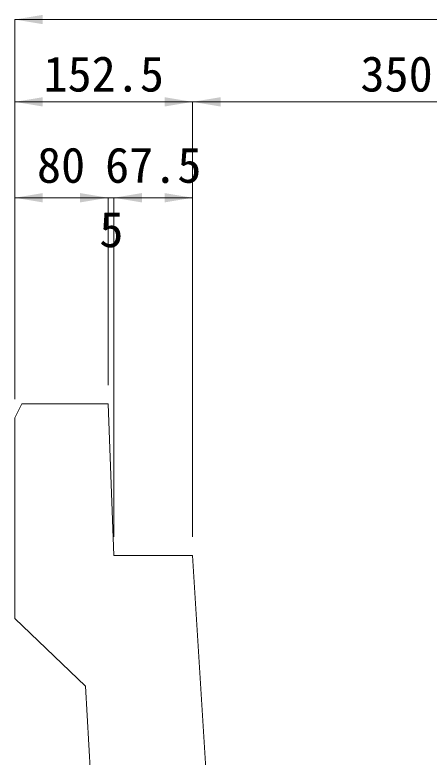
# Model space of a CAD drawing. Units: millimetres at full size; some dimension numbers follow another scale. Extents: x 47228 to 87734, y -20408 to -2620.
# Drawn here: x 73054 to 73409, y -15428 to -14791 of the extents above; entities that cross this region are included whole.
import ezdxf
from ezdxf.enums import TextEntityAlignment as Align

# ---------------------------------------------------------------- set-up
doc = ezdxf.new("R2010")
doc.units = ezdxf.units.MM
doc.header["$LTSCALE"] = 40
doc.layers.add('寸法線', color=7, linetype='Continuous', lineweight=9)
doc.layers.add('本体', color=2, linetype='Continuous', lineweight=13)
doc.styles.add('ＭＳ ゴシック', font='')
doc.styles.get('ＭＳ ゴシック').set_extended_font_data('MS Gothic')

# ---------------------------------------------------------------- blocks, each defined once
blk = doc.blocks.new('filled_arrow')
at = {"color": 0, "linetype": 'Continuous', "lineweight": -2}
blk.add_solid([(7.5, 1.25), (0, 0), (7.5, -1.25)], dxfattribs=at)

msp = doc.modelspace()

# ---------------------------------------------------------------- linework, layer by layer
at = {"layer": '寸法線'}
for p, q in [((73053.75, -14795.18), (73708.75, -14795.18)), ((73053.75, -15120.82), (73053.75, -14795.18)), ((73053.75, -14865.81), (73206.25, -14865.81)), ((73053.75, -15120.82), (73053.75, -14865.81)), ((73206.25, -14865.81), (73556.25, -14865.81)), ((73206.25, -15238.82), (73206.25, -14865.81)), ((73206.25, -15238.82), (73206.25, -14865.81)), ((73053.75, -14948.05), (73133.75, -14948.05)), ((73053.75, -15120.82), (73053.75, -14948.05)), ((73085.75, -14948.05), (73186.75, -14948.05)), ((73133.75, -15108.82), (73133.75, -14948.05)), ((73133.75, -15108.82), (73133.75, -14948.05)), ((73138.75, -15238.82), (73138.75, -14948.05)), ((73138.75, -14948.05), (73206.25, -14948.05)), ((73138.75, -15238.82), (73138.75, -14948.05)), ((73206.25, -15238.82), (73206.25, -14948.05))]:
    msp.add_line(p, q, dxfattribs=at)
at = {"layer": '本体'}
for p, q in [((73053.75, -15136.82), (73059.75, -15124.82)), ((73059.75, -15124.82), (73133.75, -15124.82)), ((73133.75, -15124.82), (73138.75, -15254.82)), ((73053.75, -15136.82), (73053.75, -15308.82)), ((73138.75, -15254.82), (73206.25, -15254.82)), ((73206.25, -15254.82), (73228.32, -15607.94)), ((73053.75, -15308.82), (73114.25, -15366.82)), ((73114.25, -15366.82), (73134.39, -15707.96))]:
    msp.add_line(p, q, dxfattribs=at)

# ---------------------------------------------------------------- block references
at = {"layer": '寸法線', "xscale": 3.2, "yscale": 3.2}
for p in [(73053.75, -14795.18), (73053.75, -14865.81), (73206.25, -14865.81), (73053.75, -14948.05), (73138.75, -14948.05), (73138.75, -14948.05)]:
    msp.add_blockref('filled_arrow', p, dxfattribs=at)
at = {"layer": '寸法線', "xscale": 3.2, "yscale": 3.2, "rotation": 180}
for p in [(73206.25, -14865.81), (73133.75, -14948.05), (73133.75, -14948.05), (73206.25, -14948.05)]:
    msp.add_blockref('filled_arrow', p, dxfattribs=at)

# ---------------------------------------------------------------- texts
at = {"layer": '寸法線', "style": 'ＭＳ ゴシック'}
for s, p in [('152.5', (73130, -14841.81)), ('350', (73381.25, -14841.81)), ('80', (73093.42, -14920.05)), ('67.5', (73172.5, -14920.05)), ('5', (73136.59, -14975.27))]:
    msp.add_text(s, height=30.38, dxfattribs=at).set_placement(p, align=Align.MIDDLE_CENTER)

doc.saveas('drawing.dxf')
